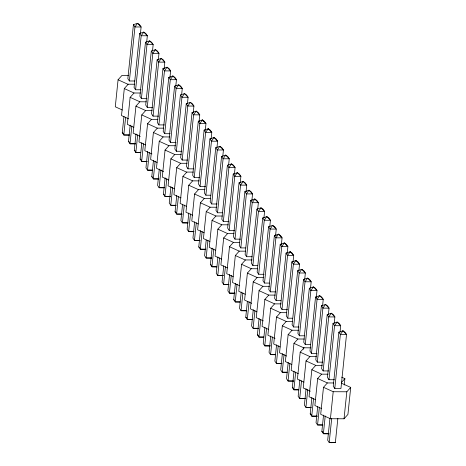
<?xml version="1.0" encoding="UTF-8"?>
<svg xmlns="http://www.w3.org/2000/svg" width="466" height="466" viewBox="0 0 466 466"><rect width="100%" height="100%" fill="white"/><g stroke="black" fill="none" stroke-linecap="round" stroke-linejoin="round"><path stroke-width="0.7" d="M128.418 75.445L121.97 75.422L118.073 79.785L115.283 106.79L122.412 110.034M128.197 84.206L124.3 88.569L121.51 115.58L128.639 118.824M129.28 135.041L123.793 134.994L122.267 132.699L123.956 116.354M140.441 33.47L141.111 26.987L139.584 24.692L137.534 23.3L133.433 24.669L127.847 78.684L129.379 80.979L134.843 80.997M125.634 117.222L123.793 134.994L129.263 135.012M129.379 80.979L134.959 26.964L137.534 23.3L141.111 26.987L134.959 26.964L133.433 24.669M140.47 93.019L134.022 92.996L130.125 97.359L127.335 124.364L133.812 127.311M131.855 126.012L130.02 143.778L135.489 143.802L130.02 143.778L128.494 141.483L130.183 125.138M146.668 42.255L147.338 35.771L145.811 33.482L143.761 32.09L139.654 33.459L134.074 87.474L135.6 89.763L141.07 89.787M135.6 89.763L141.186 35.748L143.761 32.09L147.338 35.771L141.186 35.748L139.654 33.459M146.289 101.809L139.841 101.78L135.944 106.143L133.154 133.154L140.283 136.392M140.656 152.644L135.845 152.568L134.319 150.273L136.008 133.928M152.493 51.044L153.163 44.561L151.631 42.266L149.586 40.874L145.479 42.243L139.899 96.258L141.425 98.553L146.895 98.571M137.68 134.796L135.845 152.568L140.627 152.586M141.425 98.553L147.006 44.538L149.586 40.874L153.163 44.561L147.006 44.538L145.479 42.243M152.114 110.593L145.666 110.564L141.769 114.927L138.979 141.938L145.456 144.885M147.151 161.405L141.664 161.352L140.138 159.057L141.827 142.713M158.312 59.829L158.982 53.345L157.456 51.056L155.405 49.658L151.304 51.027L145.718 105.042L147.25 107.337L152.72 107.361M143.505 143.586L141.664 161.352L147.134 161.37M147.25 107.337L152.831 53.322L155.405 49.658L158.982 53.345L152.831 53.322L151.304 51.027M157.939 119.378L151.491 119.354L147.594 123.717L144.804 150.722L151.928 153.966M147.652 151.497L145.963 167.847L147.489 170.137L152.306 170.218M149.324 152.37L147.489 170.137L152.277 170.154M158.539 116.145L153.069 116.121L158.656 62.112L161.23 58.448L163.275 59.84L164.807 62.135L164.137 68.613M163.758 128.167L157.31 128.138L153.413 132.501L150.623 159.512L157.106 162.459M155.149 161.154L153.314 178.927L158.784 178.944L153.314 178.927L151.782 176.631L153.471 160.287M164.364 124.929L158.894 124.911L164.475 70.896L167.049 67.232L169.1 68.624L170.626 70.919L169.956 77.403M169.583 136.952L163.135 136.922L159.238 141.291L156.448 168.296L163.572 171.54M159.296 169.071L157.607 185.416L159.133 187.711L163.95 187.786M160.974 169.944L159.133 187.711L164.603 187.734M170.183 133.719L164.719 133.695L170.3 79.68L172.874 76.016L174.925 77.414L176.451 79.703L175.781 86.187M175.408 145.742L168.954 145.712L165.063 150.075L162.273 177.08L168.75 180.027M166.793 178.728L164.958 196.495L170.428 196.518L164.958 196.495L163.432 194.206L165.121 177.855M181.606 94.971L182.276 88.493L180.744 86.198L178.699 84.806L174.593 86.175L169.012 140.19L170.539 142.48L176.008 142.503M170.539 142.48L176.125 88.47L178.699 84.806L182.276 88.493L176.125 88.47L174.593 86.175M181.227 154.526L174.779 154.496L170.882 158.859L168.092 185.87L174.569 188.817M170.94 186.645L169.251 202.99L170.783 205.285L175.595 205.36M187.425 103.761L188.095 97.278L186.569 94.982L184.519 93.59L180.418 94.959L174.837 148.974L176.364 151.269L181.833 151.287M172.618 187.513L170.783 205.285L176.247 205.302M176.364 151.269L181.944 97.254L184.519 93.59L188.095 97.278L181.944 97.254L180.418 94.959M187.052 163.31L180.604 163.281L176.707 167.649L173.917 194.654L181.041 197.899M182.09 214.121L176.602 214.069L175.076 211.774L176.765 195.429M193.25 112.545L193.92 106.062L192.394 103.772L190.344 102.374L186.237 103.749L180.657 157.758L182.189 160.054L187.652 160.077M178.437 196.303L176.602 214.069L182.072 214.092M182.189 160.054L187.769 106.038L190.344 102.374L193.92 106.062L187.769 106.038L186.237 103.749M186.831 172.07L182.934 176.433L180.144 203.444L186.621 206.391M182.59 204.213L180.901 220.564L182.427 222.853L187.909 222.905L182.427 222.853L184.262 205.087M193.477 168.861L188.008 168.838L193.588 114.828L196.169 111.164L198.213 112.556L199.745 114.852L199.075 121.329M199.099 180.884L192.65 180.855L188.753 185.223L185.963 212.228L192.446 215.175M188.812 213.003L187.122 229.348L188.654 231.643L193.466 231.719M190.489 213.877L188.654 231.643L194.124 231.666M199.704 177.651L194.235 177.628L199.815 123.612L202.39 119.948L204.44 121.346L205.966 123.636L205.296 130.119M204.924 189.674L198.475 189.645L194.578 194.007L191.788 221.012L198.266 223.96M194.637 221.787L192.947 238.138L194.473 240.427L199.961 240.479M196.314 222.661L194.473 240.427L199.943 240.45M205.523 186.435L200.06 186.412L205.64 132.402L208.215 128.738L210.265 130.131L211.791 132.426L211.121 138.903M210.749 198.458L204.294 198.429L200.403 202.792L197.613 229.802L204.091 232.75M205.116 249.293L200.298 249.217L198.772 246.922L200.462 230.577M216.946 147.693L217.616 141.21L216.084 138.915L214.04 137.522L209.933 138.891L204.353 192.907L205.879 195.202L210.667 195.219M202.133 231.445L200.298 249.217L205.768 249.234M205.879 195.202L211.465 141.186L214.04 137.522L217.616 141.21L211.465 141.186L209.933 138.891M216.568 207.242L210.119 207.213L206.222 211.581L203.432 238.586L209.91 241.534M206.211 240.072L204.591 255.706L206.123 258.001L211.605 258.053L206.123 258.001L207.958 240.235M222.765 156.477L223.435 149.994L221.909 147.705L219.859 146.307L215.758 147.681L210.178 201.691L211.704 203.986L217.173 204.009M211.704 203.986L217.284 149.97L219.859 146.307L223.435 149.994L217.284 149.97L215.758 147.681M222.393 216.032L215.944 216.003L212.047 220.366L209.257 247.37L215.735 250.324M216.76 266.867L211.943 266.785L210.416 264.496L212.106 248.145M228.59 165.261L229.26 158.784L227.734 156.489L225.684 155.096L221.577 156.465L215.997 210.481L217.529 212.776L222.311 212.793M213.778 249.019L211.943 266.785L216.731 266.802M217.529 212.776L223.109 158.76L225.684 155.096L229.26 158.784L223.109 158.76L221.577 156.465M228.212 224.816L221.764 224.787L217.872 229.15L215.076 256.16L221.56 259.108M217.931 256.935L216.241 273.28L217.768 275.575L223.249 275.622L217.768 275.575L219.603 257.803M234.415 174.051L235.085 167.568L233.553 165.273L231.509 163.881L227.402 165.249L221.822 219.265L223.348 221.56L228.818 221.577M223.348 221.56L228.928 167.544L231.509 163.881L235.085 167.568L228.928 167.544L227.402 165.249M234.037 233.6L227.589 233.577L223.692 237.94L220.901 264.944L227.379 267.892M223.75 265.719L222.061 282.064L223.593 284.359L228.404 284.435M225.428 266.593L223.593 284.359L229.056 284.382M234.643 230.367L229.173 230.344L234.753 176.329L237.328 172.67L239.378 174.063L240.905 176.352L240.31 182.113M239.862 242.39L233.414 242.361L229.517 246.724L226.726 273.728L233.204 276.682M229.575 274.503L227.886 290.854L229.412 293.143L234.899 293.196M231.247 275.377L229.412 293.143L234.881 293.166M240.462 239.151L234.992 239.134L240.578 185.119L243.153 181.455L245.203 182.847L246.73 185.142L246.06 191.619M245.681 251.174L239.233 251.145L235.336 255.508L232.546 282.518L239.675 285.763M240.048 302.009L235.237 301.933L233.711 299.638L235.4 283.293M237.072 284.161L235.237 301.933L240.019 301.951M245.605 247.935L240.817 247.918L246.398 193.903L248.978 190.239L251.023 191.631L252.555 193.926L251.885 200.409M245.46 259.935L241.563 264.298L238.773 291.302L245.25 294.256M241.219 292.077L239.53 308.422L241.056 310.717L246.543 310.77L241.056 310.717L242.897 292.951M252.112 256.725L246.642 256.702L252.222 202.687L254.797 199.029L256.848 200.421L258.374 202.71L257.704 209.193M257.733 268.748L251.285 268.719L247.388 273.082L244.598 300.092L251.722 303.337M252.1 319.583L247.283 319.507L245.757 317.212L247.37 301.578M263.931 217.983L264.601 211.5L263.074 209.205L261.024 207.813L256.917 209.182L251.337 263.197L252.869 265.492L257.651 265.509M249.118 301.735L247.283 319.507L252.071 319.525M252.869 265.492L258.449 211.477L261.024 207.813L264.601 211.5L258.449 211.477L256.917 209.182M263.552 277.532L257.104 277.509L253.213 281.872L250.417 308.876L256.9 311.824M253.271 309.651L251.582 325.996L253.108 328.291L258.589 328.344L253.108 328.291L254.943 310.525M269.756 226.767L270.426 220.284L268.894 217.995L266.849 216.603L262.742 217.971L257.162 271.987L258.688 274.276L264.158 274.299M258.688 274.276L264.269 220.261L266.849 216.603L270.426 220.284L264.269 220.261L262.742 217.971M269.377 286.322L262.929 286.293L259.032 290.656L256.242 317.661L263.372 320.905M260.768 319.309L258.933 337.075L263.715 337.099L258.933 337.075L257.401 334.786L259.09 318.441M275.575 235.557L276.245 229.074L274.719 226.779L272.668 225.387L268.567 226.756L262.987 280.771L264.513 283.066L269.296 283.083M264.513 283.066L270.094 229.051L272.668 225.387L276.245 229.074L270.094 229.051L268.567 226.756M275.202 295.106L268.754 295.077L264.857 299.44L262.067 326.45L268.544 329.398M264.915 327.225L263.226 343.57L264.752 345.865L270.239 345.912M266.587 328.099L264.752 345.865L270.222 345.883M275.802 291.873L270.332 291.85L275.919 237.835L278.493 234.171L280.544 235.563L282.07 237.858L281.4 244.341M281.021 303.89L274.573 303.867L270.676 308.23L267.886 335.235L275.016 338.479M270.74 336.009L269.051 352.354L270.577 354.649L275.389 354.731M272.412 336.883L270.577 354.649L275.359 354.667M280.946 300.652L276.157 300.634L281.738 246.619L284.318 242.961L286.363 244.353L287.895 246.642L287.225 253.125M286.846 312.68L280.398 312.651L276.501 317.014L273.711 344.025L280.188 346.972M276.559 344.799L274.87 361.144L276.396 363.433L281.883 363.486L276.396 363.433L278.237 345.667M287.452 309.441L281.982 309.424L287.563 255.409L290.137 251.745L292.188 253.137L293.714 255.432L293.044 261.915M292.671 321.464L286.223 321.435L282.326 325.798L279.536 352.809L286.66 356.053M282.384 353.583L280.695 369.928L282.221 372.223L287.039 372.299M298.869 270.699L299.539 264.216L298.007 261.927L295.962 260.529L291.856 261.898L286.275 315.913L287.802 318.208L292.59 318.226M284.056 354.457L282.221 372.223L287.009 372.241M287.802 318.208L293.388 264.193L295.962 260.529L299.539 264.216L293.388 264.193L291.856 261.898M298.49 330.248L292.042 330.225L288.145 334.588L285.355 361.593L291.838 364.54M288.204 362.367L286.514 378.718L288.046 381.007L293.528 381.06L288.046 381.007L289.881 363.241M304.688 279.483L305.358 273.006L303.832 270.711L301.782 269.319L297.681 270.688L292.1 324.703L293.627 326.992L299.096 327.015M293.627 326.992L299.207 272.983L301.782 269.319L305.358 273.006L299.207 272.983L297.681 270.688M304.315 339.038L297.867 339.009L293.97 343.372L291.18 370.383L298.304 373.621M295.706 372.025L293.865 389.797L298.654 389.815L293.865 389.797L292.339 387.502L294.029 371.157M310.513 288.273L311.183 281.79L309.657 279.495L307.607 278.103L303.506 279.472L297.92 333.487L299.452 335.782L304.234 335.8M299.452 335.782L305.032 281.767L307.607 278.103L311.183 281.79L305.032 281.767L303.506 279.472M304.094 347.799L300.197 352.162L297.407 379.167L303.884 382.114M299.854 379.941L298.164 396.286L299.69 398.581L305.172 398.634M316.338 297.058L317.008 290.574L315.476 288.285L313.432 286.887L309.325 288.262L303.745 342.271L305.271 344.566L310.74 344.59M303.541 349.215L303.686 347.793L293.97 343.372M301.525 380.815L299.69 398.581L305.16 398.599M305.271 344.566L310.857 290.551L313.432 286.887L317.008 290.574L310.857 290.551L309.325 288.262M316.362 356.612L309.913 356.583L306.022 360.946L303.226 387.957L310.356 391.195M306.08 388.731L304.391 405.076L305.917 407.371L310.729 407.447M307.752 389.599L305.917 407.371L311.387 407.389M316.967 353.374L311.498 353.356L317.078 299.341L319.659 295.677L321.703 297.069L323.235 299.364L322.565 305.847M322.187 365.396L315.738 365.367L311.841 369.73L309.051 396.741L315.529 399.688M313.577 398.389L311.737 416.155L317.206 416.173L311.737 416.155L310.21 413.86L311.9 397.515M322.792 362.164L317.323 362.14L322.903 308.125L325.478 304.461L327.528 305.859L329.054 308.148L328.384 314.632M328.012 374.181L321.563 374.157L317.666 378.52L314.876 405.525L321.354 408.472M317.725 406.3L316.035 422.65L317.562 424.94L322.379 425.021M319.396 407.173L317.562 424.94L323.031 424.963M328.612 370.948L323.142 370.924L328.728 316.915L331.303 313.251L333.353 314.643L334.879 316.938L334.209 323.416M333.831 382.97L327.382 382.941L323.486 387.304L320.695 414.315L330.417 418.736L344.03 418.794L347.927 414.431L350.717 387.421L341.648 383.297M328.868 433.776L323.387 433.73L321.855 431.434L323.544 415.09M340.029 332.206L340.698 325.722L339.172 323.427L337.122 322.035L333.021 323.404L327.441 377.419L328.967 379.714L334.437 379.732M325.221 415.957L323.387 433.73L328.856 433.747M328.967 379.714L334.547 325.699L337.122 322.035L340.698 325.722L334.547 325.699L333.021 323.404M329.957 418.188L327.68 440.219L329.206 442.514L331.349 442.7L335.363 442.537L337.856 418.375M338.846 332.194L333.26 386.203L334.792 388.498L340.943 388.522L346.523 334.506L344.997 332.217L342.947 330.819L338.846 332.194L340.372 334.483L334.792 388.498M330.417 418.736L333.207 391.725L323.486 387.304M331.705 418.352L329.206 442.514L335.363 442.537M344.234 385.033L344.892 378.637L341.654 377.163M344.03 418.794L346.82 391.784L350.717 387.421M341.432 382.516L344.892 378.637M158.492 59.823L157.124 59.817L151.543 113.832L153.069 116.121M164.317 68.607L162.949 68.601L157.368 122.616L158.894 124.911M170.137 77.391L168.774 77.391L163.187 131.4L164.719 133.695M193.431 112.539L192.062 112.533L186.482 166.548L188.008 168.838M199.658 121.323L198.289 121.323L192.708 175.333L194.235 177.628M203.071 121.341L204.44 121.346M205.477 130.113L204.114 130.107L198.528 184.122L200.06 186.412M234.59 174.045L233.227 174.039L227.647 228.055L229.173 230.344M240.415 182.829L239.046 182.823L233.466 236.839L234.992 239.134M246.24 191.613L244.871 191.608L239.291 245.623L240.817 247.918M252.059 200.403L250.696 200.397L245.11 254.413L246.642 256.702M276.437 235.551L274.387 235.54L268.806 289.555L270.332 291.85M281.58 244.335L280.212 244.33L274.631 298.345L276.157 300.634M287.4 253.12L286.037 253.114L280.45 307.129L281.982 309.424M316.921 297.052L315.552 297.046L309.972 351.061L311.498 353.356M322.74 305.836L321.377 305.83L315.791 359.845L317.323 362.14M328.565 314.626L327.196 314.62L321.616 368.635L323.142 370.924M134.645 84.235L127.795 84.206L118.073 79.785M193.279 172.1L186.423 172.07L176.707 167.649M252.222 259.964L245.058 259.935L235.336 255.508M303.686 347.793L310.857 347.828M333.207 391.725L346.82 391.784M124.3 88.569L134.022 92.996M130.125 97.359L139.841 101.78M135.944 106.143L145.666 110.564M141.769 114.927L151.491 119.354M147.594 123.717L157.31 128.138M153.413 132.501L163.135 136.922M159.238 141.291L168.954 145.712M165.063 150.075L174.779 154.496M170.882 158.859L180.604 163.281M182.934 176.433L192.65 180.855M188.753 185.223L198.475 189.645M194.578 194.007L204.294 198.429M200.403 202.792L210.119 207.213M206.222 211.581L215.944 216.003M212.047 220.366L221.764 224.787M217.872 229.15L227.589 233.577M223.692 237.94L233.414 242.361M229.517 246.724L239.233 251.145M241.563 264.298L251.285 268.719M247.388 273.082L257.104 277.509M253.213 281.872L262.929 286.293M259.032 290.656L268.754 295.077M264.857 299.44L274.573 303.867M270.676 308.23L280.398 312.651M276.501 317.014L286.223 321.435M282.326 325.798L292.042 330.225M288.145 334.588L297.867 339.009M300.197 352.162L309.913 356.583M306.022 360.946L315.738 365.367M311.841 369.73L321.563 374.157M317.666 378.52L327.382 382.941M122.267 132.699L123.315 133.41M128.494 141.483L129.542 142.194M134.319 150.273L135.361 150.978M140.138 159.057L141.186 159.768M151.782 176.631L152.831 177.342M163.432 194.206L164.481 194.91M175.076 211.774L176.125 212.484M198.772 246.922L199.821 247.632M210.416 264.496L211.465 265.201M233.711 299.638L234.753 300.349M245.757 317.212L246.805 317.923M257.401 334.786L258.449 335.491M292.339 387.502L293.388 388.213M310.21 413.86L311.259 414.571M321.855 431.434L322.903 432.145M342.947 330.819L340.372 334.483L346.523 334.506L342.947 330.819M161.23 58.448L157.124 59.817L158.656 62.112L164.807 62.135L161.23 58.448M167.049 67.232L162.949 68.601L164.475 70.896L170.626 70.919L167.049 67.232M172.874 76.016L168.774 77.391L170.3 79.68L176.451 79.703L172.874 76.016M196.169 111.164L192.062 112.533L193.588 114.828L199.745 114.852L196.169 111.164M202.39 119.948L198.289 121.323L199.815 123.612L205.966 123.636L202.39 119.948M208.215 128.738L204.114 130.107L205.64 132.402L211.791 132.426L208.215 128.738M237.328 172.67L233.227 174.039L234.753 176.329L240.905 176.352L237.328 172.67M243.153 181.455L239.046 182.823L240.578 185.119L246.73 185.142L243.153 181.455M248.978 190.239L244.871 191.608L246.398 193.903L252.555 193.926L248.978 190.239M254.797 199.029L250.696 200.397L252.222 202.687L258.374 202.71L254.797 199.029M278.493 234.171L274.387 235.54L275.919 237.835L282.07 237.858L278.493 234.171M284.318 242.961L280.212 244.33L281.738 246.619L287.895 246.642L284.318 242.961M290.137 251.745L286.037 253.114L287.563 255.409L293.714 255.432L290.137 251.745M319.659 295.677L315.552 297.046L317.078 299.341L323.235 299.364L319.659 295.677M325.478 304.461L321.377 305.83L322.903 308.125L329.054 308.148L325.478 304.461M331.303 313.251L327.196 314.62L328.728 316.915L334.879 316.938L331.303 313.251"/></g></svg>
